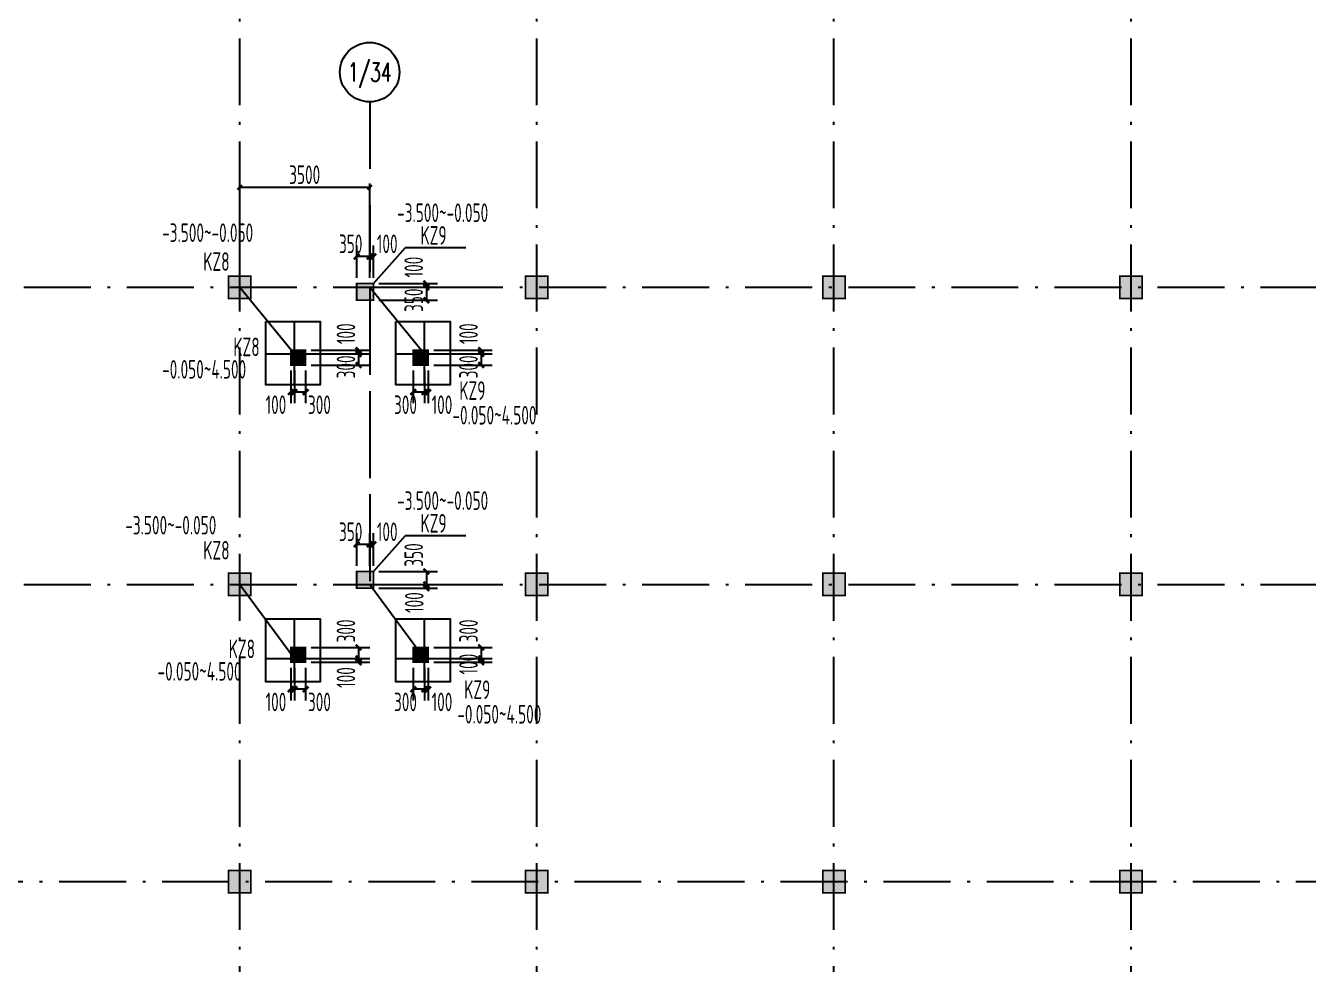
# Model space of a CAD drawing. Extents: x 2468086 to 6957054, y -3413633 to -667223.
# Drawn here: x 5137008 to 5171545, y -1136993 to -1111727 of the extents above; entities that cross this region are included whole.
import ezdxf
from ezdxf.enums import TextEntityAlignment as Align

# ---------------------------------------------------------------- set-up
doc = ezdxf.new("R2010")
doc.units = 0
doc.header["$LTSCALE"] = 100
doc.header["$MEASUREMENT"] = 0
doc.linetypes.add('2', pattern=[18.5, 12, -3, 0.5, -3])
doc.layers.get('DEFPOINTS').update_dxf_attribs({"linetype": 'CONTINUOUS'})
for name, color, linetype in [('AXIS', 3, 'CONTINUOUS'), ('AXIS_TEXT', 7, 'CONTINUOUS'), ('柱', 2, 'CONTINUOUS'), ('柱填充', 43, 'CONTINUOUS'), ('柱编号', 211, 'CONTINUOUS'), ('轴线__尺寸数字', 7, 'CONTINUOUS'), ('轴线__点划线', 252, '2')]:
    doc.layers.add(name, color=color, linetype=linetype)
doc.styles.add('_TCH_AXIS', font='COMPLEX', dxfattribs={"bigfont": 'GBCBIG'})
doc.styles.add('GB', font='gbxwxt.shx', dxfattribs={"width": 0.7, "height": 500, "bigfont": 'gbhzfs.shx'})
doc.dimstyles.new('LYSDIM1', dxfattribs={"dimtxt": 375, "dimasz": 1.5, "dimexe": 300, "dimexo": 150, "dimgap": 90, "dimtad": 1, "dimdec": 0, "dimzin": 0, "dimdsep": 46, "dimtxsty": 'GB', "dimblk1": 'JT', "dimblk2": 'JT', "dimsah": 1, "dimcen": 0, "dimclrt": 7, "dimadec": 0, "dimazin": 0, "dimtfac": 1, "dimtdec": 0, "dimtix": 1, "dimtmove": 2, "dimatfit": 3, "dimldrblk": 'JT', "dimfxl": 1, "dimtolj": 1, "dimtzin": 0, "dimarcsym": 0})

# ---------------------------------------------------------------- blocks, each defined once
blk = doc.blocks.new('JT')
at = {"layer": '轴线__尺寸数字', "const_width": 45}
blk.add_lwpolyline([(-50, -50), (50, 50)], dxfattribs=at)
blk.add_lwpolyline([(-50, -50), (50, 50)], dxfattribs=at)
blk = doc.blocks.new('*D2902')
at = {"layer": 'DEFPOINTS', "color": 0, "transparency": 16777216}
for p in [(5146271, -1116078), (5142771, -1118136), (5146271, -1118136)]:
    blk.add_point(p, dxfattribs=at)
at = {"layer": '轴线__尺寸数字', "color": 0, "lineweight": -2, "transparency": 16777216}
for p, q in [((5142771, -1117986), (5142771, -1115978)), ((5142772, -1116078), (5146270, -1116078)), ((5146271, -1117986), (5146271, -1115978))]:
    blk.add_line(p, q, dxfattribs=at)
at = {"layer": '轴线__尺寸数字', "color": 0, "lineweight": -2, "transparency": 16777216, "xscale": 1.2, "yscale": 1.2, "zscale": 1.2, "rotation": 180}
blk.add_blockref('JT', (5142771, -1116078), dxfattribs=at)
at = {"layer": '轴线__尺寸数字', "color": 0, "lineweight": -2, "transparency": 16777216, "xscale": 1.2, "yscale": 1.2, "zscale": 1.2}
blk.add_blockref('JT', (5146271, -1116078), dxfattribs=at)
at = {"layer": '轴线__尺寸数字', "color": 7, "transparency": 16777216, "insert": (5144521, -1115738), "char_height": 500, "attachment_point": 5, "style": 'GB'}
blk.add_mtext('\\A1;3500', dxfattribs=at)
blk = doc.blocks.new('*D3716')
at = {"layer": 'DEFPOINTS', "color": 0, "transparency": 16777216}
for p in [(5146271, -1117940), (5146271, -1118668), (5146371, -1118668)]:
    blk.add_point(p, dxfattribs=at)
at = {"layer": '柱填充', "color": 0, "lineweight": -2, "transparency": 16777216}
for p, q in [((5146271, -1118518), (5146271, -1117640)), ((5146371, -1118518), (5146371, -1117640)), ((5146269, -1117940), (5146268, -1117940)), ((5146371, -1117940), (5146271, -1117940)), ((5146372, -1117940), (5146374, -1117940))]:
    blk.add_line(p, q, dxfattribs=at)
at = {"layer": '柱填充', "color": 0, "lineweight": -2, "transparency": 16777216, "xscale": 1.5, "yscale": 1.5, "zscale": 1.5}
blk.add_blockref('JT', (5146271, -1117940), dxfattribs=at)
at = {"layer": '柱填充', "color": 0, "lineweight": -2, "transparency": 16777216, "xscale": 1.5, "yscale": 1.5, "zscale": 1.5, "rotation": 180}
blk.add_blockref('JT', (5146371, -1117940), dxfattribs=at)
at = {"layer": '柱填充', "color": 7, "transparency": 16777216, "insert": (5146743, -1117599), "char_height": 500, "attachment_point": 5, "style": 'GB'}
blk.add_mtext('\\A1;100', dxfattribs=at)
blk = doc.blocks.new('*D3717')
at = {"layer": 'DEFPOINTS', "color": 0, "transparency": 16777216}
for p in [(5145921, -1117940), (5145921, -1118668), (5146271, -1118668)]:
    blk.add_point(p, dxfattribs=at)
at = {"layer": '柱填充', "color": 0, "lineweight": -2, "transparency": 16777216}
for p, q in [((5145921, -1118518), (5145921, -1117640)), ((5146271, -1118518), (5146271, -1117640)), ((5146269, -1117940), (5145922, -1117940))]:
    blk.add_line(p, q, dxfattribs=at)
at = {"layer": '柱填充', "color": 0, "lineweight": -2, "transparency": 16777216, "xscale": 1.5, "yscale": 1.5, "zscale": 1.5, "rotation": 180}
blk.add_blockref('JT', (5145921, -1117940), dxfattribs=at)
at = {"layer": '柱填充', "color": 0, "lineweight": -2, "transparency": 16777216, "xscale": 1.5, "yscale": 1.5, "zscale": 1.5}
blk.add_blockref('JT', (5146271, -1117940), dxfattribs=at)
at = {"layer": '柱填充', "color": 7, "transparency": 16777216, "insert": (5145760, -1117599), "char_height": 500, "attachment_point": 5, "style": 'GB'}
blk.add_mtext('\\A1;350', dxfattribs=at)
blk = doc.blocks.new('*D3718')
at = {"layer": 'DEFPOINTS', "color": 0, "transparency": 16777216}
for p in [(5146371, -1118668), (5146371, -1118768), (5147797, -1118768)]:
    blk.add_point(p, dxfattribs=at)
at = {"layer": '柱填充', "color": 0, "lineweight": -2, "transparency": 16777216}
for p, q in [((5146521, -1118668), (5148097, -1118668)), ((5146521, -1118768), (5148097, -1118768)), ((5147797, -1118666), (5147797, -1118665)), ((5147797, -1118668), (5147797, -1118768)), ((5147797, -1118769), (5147797, -1118771))]:
    blk.add_line(p, q, dxfattribs=at)
at = {"layer": '柱填充', "color": 0, "lineweight": -2, "transparency": 16777216, "xscale": 1.5, "yscale": 1.5, "zscale": 1.5}
for p, rotation in [((5147797, -1118668), 270), ((5147797, -1118768), 90)]:
    blk.add_blockref('JT', p, dxfattribs=dict(at, rotation=rotation))
at = {"layer": '柱填充', "color": 7, "transparency": 16777216, "insert": (5147457, -1118225), "char_height": 500, "attachment_point": 5, "rotation": 90, "style": 'GB'}
blk.add_mtext('\\A1;100', dxfattribs=at)
blk = doc.blocks.new('*D3719')
at = {"layer": 'DEFPOINTS', "color": 0, "transparency": 16777216}
for p in [(5146371, -1118768), (5146371, -1119118), (5147797, -1119118)]:
    blk.add_point(p, dxfattribs=at)
at = {"layer": '柱填充', "color": 0, "lineweight": -2, "transparency": 16777216}
for p, q in [((5146521, -1118768), (5148097, -1118768)), ((5147797, -1118769), (5147797, -1119116)), ((5146521, -1119118), (5148097, -1119118))]:
    blk.add_line(p, q, dxfattribs=at)
at = {"layer": '柱填充', "color": 0, "lineweight": -2, "transparency": 16777216, "xscale": 1.5, "yscale": 1.5, "zscale": 1.5}
for p, rotation in [((5147797, -1118768), 90), ((5147797, -1119118), 270)]:
    blk.add_blockref('JT', p, dxfattribs=dict(at, rotation=rotation))
at = {"layer": '柱填充', "color": 7, "transparency": 16777216, "insert": (5147457, -1119118), "char_height": 500, "attachment_point": 5, "rotation": 90, "style": 'GB'}
blk.add_mtext('\\A1;350', dxfattribs=at)
blk = doc.blocks.new('*D3720')
at = {"layer": 'DEFPOINTS', "color": 0, "transparency": 16777216}
for p in [(5147746, -1120862), (5147846, -1120862), (5147746, -1121590)]:
    blk.add_point(p, dxfattribs=at)
at = {"layer": '柱填充', "color": 0, "lineweight": -2, "transparency": 16777216}
for p, q in [((5147746, -1121012), (5147746, -1121890)), ((5147846, -1121012), (5147846, -1121890)), ((5147744, -1121590), (5147743, -1121590)), ((5147846, -1121590), (5147746, -1121590)), ((5147847, -1121590), (5147849, -1121590))]:
    blk.add_line(p, q, dxfattribs=at)
at = {"layer": '柱填充', "color": 0, "lineweight": -2, "transparency": 16777216, "xscale": 1.5, "yscale": 1.5, "zscale": 1.5}
blk.add_blockref('JT', (5147746, -1121590), dxfattribs=at)
at = {"layer": '柱填充', "color": 0, "lineweight": -2, "transparency": 16777216, "xscale": 1.5, "yscale": 1.5, "zscale": 1.5, "rotation": 180}
blk.add_blockref('JT', (5147846, -1121590), dxfattribs=at)
at = {"layer": '柱填充', "color": 7, "transparency": 16777216, "insert": (5148218, -1121930), "char_height": 500, "attachment_point": 5, "style": 'GB'}
blk.add_mtext('\\A1;100', dxfattribs=at)
blk = doc.blocks.new('*D3721')
at = {"layer": 'DEFPOINTS', "color": 0, "transparency": 16777216}
for p in [(5147446, -1120862), (5147746, -1120862), (5147446, -1121590)]:
    blk.add_point(p, dxfattribs=at)
at = {"layer": '柱填充', "color": 0, "lineweight": -2, "transparency": 16777216}
for p, q in [((5147446, -1121012), (5147446, -1121890)), ((5147746, -1121012), (5147746, -1121890)), ((5147744, -1121590), (5147447, -1121590))]:
    blk.add_line(p, q, dxfattribs=at)
at = {"layer": '柱填充', "color": 0, "lineweight": -2, "transparency": 16777216, "xscale": 1.5, "yscale": 1.5, "zscale": 1.5, "rotation": 180}
blk.add_blockref('JT', (5147446, -1121590), dxfattribs=at)
at = {"layer": '柱填充', "color": 0, "lineweight": -2, "transparency": 16777216, "xscale": 1.5, "yscale": 1.5, "zscale": 1.5}
blk.add_blockref('JT', (5147746, -1121590), dxfattribs=at)
at = {"layer": '柱填充', "color": 7, "transparency": 16777216, "insert": (5147235, -1121930), "char_height": 500, "attachment_point": 5, "style": 'GB'}
blk.add_mtext('\\A1;300', dxfattribs=at)
blk = doc.blocks.new('*D3722')
at = {"layer": 'DEFPOINTS', "color": 0, "transparency": 16777216}
for p in [(5147846, -1120462), (5147846, -1120562), (5149273, -1120562)]:
    blk.add_point(p, dxfattribs=at)
at = {"layer": '柱填充', "color": 0, "lineweight": -2, "transparency": 16777216}
for p, q in [((5147996, -1120462), (5149573, -1120462)), ((5147996, -1120562), (5149573, -1120562)), ((5149273, -1120460), (5149273, -1120459)), ((5149273, -1120462), (5149273, -1120562)), ((5149273, -1120563), (5149273, -1120565))]:
    blk.add_line(p, q, dxfattribs=at)
at = {"layer": '柱填充', "color": 0, "lineweight": -2, "transparency": 16777216, "xscale": 1.5, "yscale": 1.5, "zscale": 1.5}
for p, rotation in [((5149273, -1120462), 270), ((5149273, -1120562), 90)]:
    blk.add_blockref('JT', p, dxfattribs=dict(at, rotation=rotation))
at = {"layer": '柱填充', "color": 7, "transparency": 16777216, "insert": (5148932, -1120019), "char_height": 500, "attachment_point": 5, "rotation": 90, "style": 'GB'}
blk.add_mtext('\\A1;100', dxfattribs=at)
blk = doc.blocks.new('*D3723')
at = {"layer": 'DEFPOINTS', "color": 0, "transparency": 16777216}
for p in [(5147846, -1120562), (5147846, -1120862), (5149273, -1120862)]:
    blk.add_point(p, dxfattribs=at)
at = {"layer": '柱填充', "color": 0, "lineweight": -2, "transparency": 16777216}
for p, q in [((5147996, -1120562), (5149573, -1120562)), ((5149273, -1120563), (5149273, -1120860)), ((5147996, -1120862), (5149573, -1120862))]:
    blk.add_line(p, q, dxfattribs=at)
at = {"layer": '柱填充', "color": 0, "lineweight": -2, "transparency": 16777216, "xscale": 1.5, "yscale": 1.5, "zscale": 1.5}
for p, rotation in [((5149273, -1120562), 90), ((5149273, -1120862), 270)]:
    blk.add_blockref('JT', p, dxfattribs=dict(at, rotation=rotation))
at = {"layer": '柱填充', "color": 7, "transparency": 16777216, "insert": (5148932, -1120912), "char_height": 500, "attachment_point": 5, "rotation": 90, "style": 'GB'}
blk.add_mtext('\\A1;300', dxfattribs=at)
blk = doc.blocks.new('*D3724')
at = {"layer": 'DEFPOINTS', "color": 0, "transparency": 16777216}
for p in [(5144246, -1120862), (5144546, -1120862), (5144246, -1121590)]:
    blk.add_point(p, dxfattribs=at)
at = {"layer": '柱填充', "color": 0, "lineweight": -2, "transparency": 16777216}
for p, q in [((5144246, -1121012), (5144246, -1121890)), ((5144546, -1121012), (5144546, -1121890)), ((5144544, -1121590), (5144247, -1121590))]:
    blk.add_line(p, q, dxfattribs=at)
at = {"layer": '柱填充', "color": 0, "lineweight": -2, "transparency": 16777216, "xscale": 1.5, "yscale": 1.5, "zscale": 1.5, "rotation": 180}
blk.add_blockref('JT', (5144246, -1121590), dxfattribs=at)
at = {"layer": '柱填充', "color": 0, "lineweight": -2, "transparency": 16777216, "xscale": 1.5, "yscale": 1.5, "zscale": 1.5}
blk.add_blockref('JT', (5144546, -1121590), dxfattribs=at)
at = {"layer": '柱填充', "color": 7, "transparency": 16777216, "insert": (5144918, -1121930), "char_height": 500, "attachment_point": 5, "style": 'GB'}
blk.add_mtext('\\A1;300', dxfattribs=at)
blk = doc.blocks.new('*D3725')
at = {"layer": 'DEFPOINTS', "color": 0, "transparency": 16777216}
for p in [(5144146, -1120862), (5144246, -1120862), (5144146, -1121590)]:
    blk.add_point(p, dxfattribs=at)
at = {"layer": '柱填充', "color": 0, "lineweight": -2, "transparency": 16777216}
for p, q in [((5144146, -1121012), (5144146, -1121890)), ((5144246, -1121012), (5144246, -1121890)), ((5144144, -1121590), (5144143, -1121590)), ((5144246, -1121590), (5144146, -1121590)), ((5144247, -1121590), (5144249, -1121590))]:
    blk.add_line(p, q, dxfattribs=at)
at = {"layer": '柱填充', "color": 0, "lineweight": -2, "transparency": 16777216, "xscale": 1.5, "yscale": 1.5, "zscale": 1.5}
blk.add_blockref('JT', (5144146, -1121590), dxfattribs=at)
at = {"layer": '柱填充', "color": 0, "lineweight": -2, "transparency": 16777216, "xscale": 1.5, "yscale": 1.5, "zscale": 1.5, "rotation": 180}
blk.add_blockref('JT', (5144246, -1121590), dxfattribs=at)
at = {"layer": '柱填充', "color": 7, "transparency": 16777216, "insert": (5143747, -1121930), "char_height": 500, "attachment_point": 5, "style": 'GB'}
blk.add_mtext('\\A1;100', dxfattribs=at)
blk = doc.blocks.new('*D3726')
at = {"layer": 'DEFPOINTS', "color": 0, "transparency": 16777216}
for p in [(5144546, -1120462), (5144546, -1120562), (5145973, -1120562)]:
    blk.add_point(p, dxfattribs=at)
at = {"layer": '柱填充', "color": 0, "lineweight": -2, "transparency": 16777216}
for p, q in [((5144696, -1120462), (5146273, -1120462)), ((5144696, -1120562), (5146273, -1120562)), ((5145973, -1120460), (5145973, -1120459)), ((5145973, -1120462), (5145973, -1120562)), ((5145973, -1120563), (5145973, -1120565))]:
    blk.add_line(p, q, dxfattribs=at)
at = {"layer": '柱填充', "color": 0, "lineweight": -2, "transparency": 16777216, "xscale": 1.5, "yscale": 1.5, "zscale": 1.5}
for p, rotation in [((5145973, -1120462), 270), ((5145973, -1120562), 90)]:
    blk.add_blockref('JT', p, dxfattribs=dict(at, rotation=rotation))
at = {"layer": '柱填充', "color": 7, "transparency": 16777216, "insert": (5145632, -1120019), "char_height": 500, "attachment_point": 5, "rotation": 90, "style": 'GB'}
blk.add_mtext('\\A1;100', dxfattribs=at)
blk = doc.blocks.new('*D3727')
at = {"layer": 'DEFPOINTS', "color": 0, "transparency": 16777216}
for p in [(5144546, -1120562), (5144546, -1120862), (5145973, -1120862)]:
    blk.add_point(p, dxfattribs=at)
at = {"layer": '柱填充', "color": 0, "lineweight": -2, "transparency": 16777216}
for p, q in [((5144696, -1120562), (5146273, -1120562)), ((5145973, -1120563), (5145973, -1120860)), ((5144696, -1120862), (5146273, -1120862))]:
    blk.add_line(p, q, dxfattribs=at)
at = {"layer": '柱填充', "color": 0, "lineweight": -2, "transparency": 16777216, "xscale": 1.5, "yscale": 1.5, "zscale": 1.5}
for p, rotation in [((5145973, -1120562), 90), ((5145973, -1120862), 270)]:
    blk.add_blockref('JT', p, dxfattribs=dict(at, rotation=rotation))
at = {"layer": '柱填充', "color": 7, "transparency": 16777216, "insert": (5145632, -1120912), "char_height": 500, "attachment_point": 5, "rotation": 90, "style": 'GB'}
blk.add_mtext('\\A1;300', dxfattribs=at)
blk = doc.blocks.new('*D3728')
at = {"layer": 'DEFPOINTS', "color": 0, "transparency": 16777216}
for p in [(5147746, -1128862), (5147846, -1128862), (5147746, -1129590)]:
    blk.add_point(p, dxfattribs=at)
at = {"layer": '柱填充', "color": 0, "lineweight": -2, "transparency": 16777216}
for p, q in [((5147746, -1129012), (5147746, -1129890)), ((5147846, -1129012), (5147846, -1129890)), ((5147744, -1129590), (5147743, -1129590)), ((5147846, -1129590), (5147746, -1129590)), ((5147847, -1129590), (5147849, -1129590))]:
    blk.add_line(p, q, dxfattribs=at)
at = {"layer": '柱填充', "color": 0, "lineweight": -2, "transparency": 16777216, "xscale": 1.5, "yscale": 1.5, "zscale": 1.5}
blk.add_blockref('JT', (5147746, -1129590), dxfattribs=at)
at = {"layer": '柱填充', "color": 0, "lineweight": -2, "transparency": 16777216, "xscale": 1.5, "yscale": 1.5, "zscale": 1.5, "rotation": 180}
blk.add_blockref('JT', (5147846, -1129590), dxfattribs=at)
at = {"layer": '柱填充', "color": 7, "transparency": 16777216, "insert": (5148218, -1129930), "char_height": 500, "attachment_point": 5, "style": 'GB'}
blk.add_mtext('\\A1;100', dxfattribs=at)
blk = doc.blocks.new('*D3729')
at = {"layer": 'DEFPOINTS', "color": 0, "transparency": 16777216}
for p in [(5147446, -1128862), (5147746, -1128862), (5147446, -1129590)]:
    blk.add_point(p, dxfattribs=at)
at = {"layer": '柱填充', "color": 0, "lineweight": -2, "transparency": 16777216}
for p, q in [((5147446, -1129012), (5147446, -1129890)), ((5147746, -1129012), (5147746, -1129890)), ((5147744, -1129590), (5147447, -1129590))]:
    blk.add_line(p, q, dxfattribs=at)
at = {"layer": '柱填充', "color": 0, "lineweight": -2, "transparency": 16777216, "xscale": 1.5, "yscale": 1.5, "zscale": 1.5, "rotation": 180}
blk.add_blockref('JT', (5147446, -1129590), dxfattribs=at)
at = {"layer": '柱填充', "color": 0, "lineweight": -2, "transparency": 16777216, "xscale": 1.5, "yscale": 1.5, "zscale": 1.5}
blk.add_blockref('JT', (5147746, -1129590), dxfattribs=at)
at = {"layer": '柱填充', "color": 7, "transparency": 16777216, "insert": (5147235, -1129930), "char_height": 500, "attachment_point": 5, "style": 'GB'}
blk.add_mtext('\\A1;300', dxfattribs=at)
blk = doc.blocks.new('*D3730')
at = {"layer": 'DEFPOINTS', "color": 0, "transparency": 16777216}
for p in [(5147846, -1128462), (5147846, -1128762), (5149273, -1128762)]:
    blk.add_point(p, dxfattribs=at)
at = {"layer": '柱填充', "color": 0, "lineweight": -2, "transparency": 16777216}
for p, q in [((5147996, -1128462), (5149573, -1128462)), ((5149273, -1128463), (5149273, -1128760)), ((5147996, -1128762), (5149573, -1128762))]:
    blk.add_line(p, q, dxfattribs=at)
at = {"layer": '柱填充', "color": 0, "lineweight": -2, "transparency": 16777216, "xscale": 1.5, "yscale": 1.5, "zscale": 1.5}
for p, rotation in [((5149273, -1128462), 90), ((5149273, -1128762), 270)]:
    blk.add_blockref('JT', p, dxfattribs=dict(at, rotation=rotation))
at = {"layer": '柱填充', "color": 7, "transparency": 16777216, "insert": (5148932, -1128019), "char_height": 500, "attachment_point": 5, "rotation": 90, "style": 'GB'}
blk.add_mtext('\\A1;300', dxfattribs=at)
blk = doc.blocks.new('*D3731')
at = {"layer": 'DEFPOINTS', "color": 0, "transparency": 16777216}
for p in [(5147846, -1128762), (5147846, -1128862), (5149273, -1128862)]:
    blk.add_point(p, dxfattribs=at)
at = {"layer": '柱填充', "color": 0, "lineweight": -2, "transparency": 16777216}
for p, q in [((5147996, -1128762), (5149573, -1128762)), ((5147996, -1128862), (5149573, -1128862)), ((5149273, -1128760), (5149273, -1128759)), ((5149273, -1128762), (5149273, -1128862)), ((5149273, -1128863), (5149273, -1128865))]:
    blk.add_line(p, q, dxfattribs=at)
at = {"layer": '柱填充', "color": 0, "lineweight": -2, "transparency": 16777216, "xscale": 1.5, "yscale": 1.5, "zscale": 1.5}
for p, rotation in [((5149273, -1128762), 270), ((5149273, -1128862), 90)]:
    blk.add_blockref('JT', p, dxfattribs=dict(at, rotation=rotation))
at = {"layer": '柱填充', "color": 7, "transparency": 16777216, "insert": (5148932, -1128912), "char_height": 500, "attachment_point": 5, "rotation": 90, "style": 'GB'}
blk.add_mtext('\\A1;100', dxfattribs=at)
blk = doc.blocks.new('*D3732')
at = {"layer": 'DEFPOINTS', "color": 0, "transparency": 16777216}
for p in [(5144246, -1128862), (5144546, -1128862), (5144246, -1129590)]:
    blk.add_point(p, dxfattribs=at)
at = {"layer": '柱填充', "color": 0, "lineweight": -2, "transparency": 16777216}
for p, q in [((5144246, -1129012), (5144246, -1129890)), ((5144546, -1129012), (5144546, -1129890)), ((5144544, -1129590), (5144247, -1129590))]:
    blk.add_line(p, q, dxfattribs=at)
at = {"layer": '柱填充', "color": 0, "lineweight": -2, "transparency": 16777216, "xscale": 1.5, "yscale": 1.5, "zscale": 1.5, "rotation": 180}
blk.add_blockref('JT', (5144246, -1129590), dxfattribs=at)
at = {"layer": '柱填充', "color": 0, "lineweight": -2, "transparency": 16777216, "xscale": 1.5, "yscale": 1.5, "zscale": 1.5}
blk.add_blockref('JT', (5144546, -1129590), dxfattribs=at)
at = {"layer": '柱填充', "color": 7, "transparency": 16777216, "insert": (5144918, -1129930), "char_height": 500, "attachment_point": 5, "style": 'GB'}
blk.add_mtext('\\A1;300', dxfattribs=at)
blk = doc.blocks.new('*D3733')
at = {"layer": 'DEFPOINTS', "color": 0, "transparency": 16777216}
for p in [(5144146, -1128862), (5144246, -1128862), (5144146, -1129590)]:
    blk.add_point(p, dxfattribs=at)
at = {"layer": '柱填充', "color": 0, "lineweight": -2, "transparency": 16777216}
for p, q in [((5144146, -1129012), (5144146, -1129890)), ((5144246, -1129012), (5144246, -1129890)), ((5144144, -1129590), (5144143, -1129590)), ((5144246, -1129590), (5144146, -1129590)), ((5144247, -1129590), (5144249, -1129590))]:
    blk.add_line(p, q, dxfattribs=at)
at = {"layer": '柱填充', "color": 0, "lineweight": -2, "transparency": 16777216, "xscale": 1.5, "yscale": 1.5, "zscale": 1.5}
blk.add_blockref('JT', (5144146, -1129590), dxfattribs=at)
at = {"layer": '柱填充', "color": 0, "lineweight": -2, "transparency": 16777216, "xscale": 1.5, "yscale": 1.5, "zscale": 1.5, "rotation": 180}
blk.add_blockref('JT', (5144246, -1129590), dxfattribs=at)
at = {"layer": '柱填充', "color": 7, "transparency": 16777216, "insert": (5143747, -1129930), "char_height": 500, "attachment_point": 5, "style": 'GB'}
blk.add_mtext('\\A1;100', dxfattribs=at)
blk = doc.blocks.new('*D3734')
at = {"layer": 'DEFPOINTS', "color": 0, "transparency": 16777216}
for p in [(5144546, -1128462), (5144546, -1128762), (5145973, -1128762)]:
    blk.add_point(p, dxfattribs=at)
at = {"layer": '柱填充', "color": 0, "lineweight": -2, "transparency": 16777216}
for p, q in [((5144696, -1128462), (5146273, -1128462)), ((5145973, -1128463), (5145973, -1128760)), ((5144696, -1128762), (5146273, -1128762))]:
    blk.add_line(p, q, dxfattribs=at)
at = {"layer": '柱填充', "color": 0, "lineweight": -2, "transparency": 16777216, "xscale": 1.5, "yscale": 1.5, "zscale": 1.5}
for p, rotation in [((5145973, -1128462), 90), ((5145973, -1128762), 270)]:
    blk.add_blockref('JT', p, dxfattribs=dict(at, rotation=rotation))
at = {"layer": '柱填充', "color": 7, "transparency": 16777216, "insert": (5145632, -1128019), "char_height": 500, "attachment_point": 5, "rotation": 90, "style": 'GB'}
blk.add_mtext('\\A1;300', dxfattribs=at)
blk = doc.blocks.new('*D3735')
at = {"layer": 'DEFPOINTS', "color": 0, "transparency": 16777216}
for p in [(5144546, -1128762), (5144546, -1128862), (5145973, -1128862)]:
    blk.add_point(p, dxfattribs=at)
at = {"layer": '柱填充', "color": 0, "lineweight": -2, "transparency": 16777216}
for p, q in [((5144696, -1128762), (5146273, -1128762)), ((5144696, -1128862), (5146273, -1128862)), ((5145973, -1128760), (5145973, -1128759)), ((5145973, -1128762), (5145973, -1128862)), ((5145973, -1128863), (5145973, -1128865))]:
    blk.add_line(p, q, dxfattribs=at)
at = {"layer": '柱填充', "color": 0, "lineweight": -2, "transparency": 16777216, "xscale": 1.5, "yscale": 1.5, "zscale": 1.5}
for p, rotation in [((5145973, -1128762), 270), ((5145973, -1128862), 90)]:
    blk.add_blockref('JT', p, dxfattribs=dict(at, rotation=rotation))
at = {"layer": '柱填充', "color": 7, "transparency": 16777216, "insert": (5145632, -1129273), "char_height": 500, "attachment_point": 5, "rotation": 90, "style": 'GB'}
blk.add_mtext('\\A1;100', dxfattribs=at)
blk = doc.blocks.new('*D3736')
at = {"layer": 'DEFPOINTS', "color": 0, "transparency": 16777216}
for p in [(5146271, -1125690), (5146271, -1126418), (5146371, -1126418)]:
    blk.add_point(p, dxfattribs=at)
at = {"layer": '柱填充', "color": 0, "lineweight": -2, "transparency": 16777216}
for p, q in [((5146271, -1126268), (5146271, -1125390)), ((5146371, -1126268), (5146371, -1125390)), ((5146269, -1125690), (5146268, -1125690)), ((5146371, -1125690), (5146271, -1125690)), ((5146372, -1125690), (5146374, -1125690))]:
    blk.add_line(p, q, dxfattribs=at)
at = {"layer": '柱填充', "color": 0, "lineweight": -2, "transparency": 16777216, "xscale": 1.5, "yscale": 1.5, "zscale": 1.5}
blk.add_blockref('JT', (5146271, -1125690), dxfattribs=at)
at = {"layer": '柱填充', "color": 0, "lineweight": -2, "transparency": 16777216, "xscale": 1.5, "yscale": 1.5, "zscale": 1.5, "rotation": 180}
blk.add_blockref('JT', (5146371, -1125690), dxfattribs=at)
at = {"layer": '柱填充', "color": 7, "transparency": 16777216, "insert": (5146743, -1125349), "char_height": 500, "attachment_point": 5, "style": 'GB'}
blk.add_mtext('\\A1;100', dxfattribs=at)
blk = doc.blocks.new('*D3737')
at = {"layer": 'DEFPOINTS', "color": 0, "transparency": 16777216}
for p in [(5145921, -1125690), (5145921, -1126418), (5146271, -1126418)]:
    blk.add_point(p, dxfattribs=at)
at = {"layer": '柱填充', "color": 0, "lineweight": -2, "transparency": 16777216}
for p, q in [((5145921, -1126268), (5145921, -1125390)), ((5146271, -1126268), (5146271, -1125390)), ((5146269, -1125690), (5145922, -1125690))]:
    blk.add_line(p, q, dxfattribs=at)
at = {"layer": '柱填充', "color": 0, "lineweight": -2, "transparency": 16777216, "xscale": 1.5, "yscale": 1.5, "zscale": 1.5, "rotation": 180}
blk.add_blockref('JT', (5145921, -1125690), dxfattribs=at)
at = {"layer": '柱填充', "color": 0, "lineweight": -2, "transparency": 16777216, "xscale": 1.5, "yscale": 1.5, "zscale": 1.5}
blk.add_blockref('JT', (5146271, -1125690), dxfattribs=at)
at = {"layer": '柱填充', "color": 7, "transparency": 16777216, "insert": (5145760, -1125349), "char_height": 500, "attachment_point": 5, "style": 'GB'}
blk.add_mtext('\\A1;350', dxfattribs=at)
blk = doc.blocks.new('*D3738')
at = {"layer": 'DEFPOINTS', "color": 0, "transparency": 16777216}
for p in [(5146371, -1126418), (5146371, -1126768), (5147797, -1126768)]:
    blk.add_point(p, dxfattribs=at)
at = {"layer": '柱填充', "color": 0, "lineweight": -2, "transparency": 16777216}
for p, q in [((5146521, -1126418), (5148097, -1126418)), ((5147797, -1126419), (5147797, -1126766)), ((5146521, -1126768), (5148097, -1126768))]:
    blk.add_line(p, q, dxfattribs=at)
at = {"layer": '柱填充', "color": 0, "lineweight": -2, "transparency": 16777216, "xscale": 1.5, "yscale": 1.5, "zscale": 1.5}
for p, rotation in [((5147797, -1126418), 90), ((5147797, -1126768), 270)]:
    blk.add_blockref('JT', p, dxfattribs=dict(at, rotation=rotation))
at = {"layer": '柱填充', "color": 7, "transparency": 16777216, "insert": (5147457, -1125975), "char_height": 500, "attachment_point": 5, "rotation": 90, "style": 'GB'}
blk.add_mtext('\\A1;350', dxfattribs=at)
blk = doc.blocks.new('*D3739')
at = {"layer": 'DEFPOINTS', "color": 0, "transparency": 16777216}
for p in [(5146371, -1126768), (5146371, -1126868), (5147797, -1126868)]:
    blk.add_point(p, dxfattribs=at)
at = {"layer": '柱填充', "color": 0, "lineweight": -2, "transparency": 16777216}
for p, q in [((5146521, -1126768), (5148097, -1126768)), ((5146521, -1126868), (5148097, -1126868)), ((5147797, -1126766), (5147797, -1126765)), ((5147797, -1126768), (5147797, -1126868)), ((5147797, -1126869), (5147797, -1126871))]:
    blk.add_line(p, q, dxfattribs=at)
at = {"layer": '柱填充', "color": 0, "lineweight": -2, "transparency": 16777216, "xscale": 1.5, "yscale": 1.5, "zscale": 1.5}
for p, rotation in [((5147797, -1126768), 270), ((5147797, -1126868), 90)]:
    blk.add_blockref('JT', p, dxfattribs=dict(at, rotation=rotation))
at = {"layer": '柱填充', "color": 7, "transparency": 16777216, "insert": (5147472, -1127256), "char_height": 500, "attachment_point": 5, "rotation": 90, "style": 'GB'}
blk.add_mtext('\\A1;100', dxfattribs=at)

msp = doc.modelspace()

# ---------------------------------------------------------------- hatches: boundary and pattern name
at = {"layer": '柱填充'}
for points in [[(5142470.8, -1118467.8), (5142470.8, -1119067.8), (5143070.8, -1119067.8), (5143070.8, -1118467.8)], [(5150470.8, -1118467.8), (5150470.8, -1119067.8), (5151070.8, -1119067.8), (5151070.8, -1118467.8)], [(5158470.8, -1118467.8), (5158470.8, -1119067.8), (5159070.8, -1119067.8), (5159070.8, -1118467.8)], [(5166470.8, -1118467.8), (5166470.8, -1119067.8), (5167070.8, -1119067.8), (5167070.8, -1118467.8)], [(5145920.8, -1118667.8), (5145920.8, -1119117.8), (5146370.8, -1119117.8), (5146370.8, -1118667.8)], [(5144146, -1120461.9), (5144146, -1120861.9), (5144546, -1120861.9), (5144546, -1120461.9)], [(5147446, -1120461.9), (5147446, -1120861.9), (5147846, -1120861.9), (5147846, -1120461.9)], [(5142470.8, -1126467.8), (5142470.8, -1127067.8), (5143070.8, -1127067.8), (5143070.8, -1126467.8)], [(5145920.8, -1126417.8), (5145920.8, -1126867.8), (5146370.8, -1126867.8), (5146370.8, -1126417.8)], [(5150470.8, -1126467.8), (5150470.8, -1127067.8), (5151070.8, -1127067.8), (5151070.8, -1126467.8)], [(5158470.8, -1126467.8), (5158470.8, -1127067.8), (5159070.8, -1127067.8), (5159070.8, -1126467.8)], [(5166470.8, -1126467.8), (5166470.8, -1127067.8), (5167070.8, -1127067.8), (5167070.8, -1126467.8)], [(5144146, -1128461.9), (5144146, -1128861.9), (5144546, -1128861.9), (5144546, -1128461.9)], [(5147446, -1128461.9), (5147446, -1128861.9), (5147846, -1128861.9), (5147846, -1128461.9)], [(5142470.8, -1134467.8), (5142470.8, -1135067.8), (5143070.8, -1135067.8), (5143070.8, -1134467.8)], [(5150470.8, -1134467.8), (5150470.8, -1135067.8), (5151070.8, -1135067.8), (5151070.8, -1134467.8)], [(5158470.8, -1134467.8), (5158470.8, -1135067.8), (5159070.8, -1135067.8), (5159070.8, -1134467.8)], [(5166470.8, -1134467.8), (5166470.8, -1135067.8), (5167070.8, -1135067.8), (5167070.8, -1134467.8)]]:
    msp.add_hatch(color=256, dxfattribs=at).paths.add_polyline_path(points)

# ---------------------------------------------------------------- linework, layer by layer
at = {"layer": 'AXIS'}
msp.add_circle((5146270.8, -1112979.5), 800, dxfattribs=at)
at = {"layer": '柱', "const_width": 45}
for points in [[(5142470.8, -1118467.8), (5142470.8, -1119067.8), (5143070.8, -1119067.8), (5143070.8, -1118467.8), (5142470.8, -1118467.8)], [(5150470.8, -1118467.8), (5150470.8, -1119067.8), (5151070.8, -1119067.8), (5151070.8, -1118467.8), (5150470.8, -1118467.8)], [(5158470.8, -1118467.8), (5158470.8, -1119067.8), (5159070.8, -1119067.8), (5159070.8, -1118467.8), (5158470.8, -1118467.8)], [(5166470.8, -1118467.8), (5166470.8, -1119067.8), (5167070.8, -1119067.8), (5167070.8, -1118467.8), (5166470.8, -1118467.8)], [(5145920.8, -1118667.8), (5145920.8, -1119117.8), (5146370.8, -1119117.8), (5146370.8, -1118667.8), (5145920.8, -1118667.8)], [(5144146, -1120461.9), (5144146, -1120861.9), (5144546, -1120861.9), (5144546, -1120461.9), (5144146, -1120461.9)], [(5147446, -1120461.9), (5147446, -1120861.9), (5147846, -1120861.9), (5147846, -1120461.9), (5147446, -1120461.9)], [(5142470.8, -1126467.8), (5142470.8, -1127067.8), (5143070.8, -1127067.8), (5143070.8, -1126467.8), (5142470.8, -1126467.8)], [(5145920.8, -1126417.8), (5145920.8, -1126867.8), (5146370.8, -1126867.8), (5146370.8, -1126417.8), (5145920.8, -1126417.8)], [(5150470.8, -1126467.8), (5150470.8, -1127067.8), (5151070.8, -1127067.8), (5151070.8, -1126467.8), (5150470.8, -1126467.8)], [(5158470.8, -1126467.8), (5158470.8, -1127067.8), (5159070.8, -1127067.8), (5159070.8, -1126467.8), (5158470.8, -1126467.8)], [(5166470.8, -1126467.8), (5166470.8, -1127067.8), (5167070.8, -1127067.8), (5167070.8, -1126467.8), (5166470.8, -1126467.8)], [(5144146, -1128461.9), (5144146, -1128861.9), (5144546, -1128861.9), (5144546, -1128461.9), (5144146, -1128461.9)], [(5147446, -1128461.9), (5147446, -1128861.9), (5147846, -1128861.9), (5147846, -1128461.9), (5147446, -1128461.9)], [(5142470.8, -1134467.8), (5142470.8, -1135067.8), (5143070.8, -1135067.8), (5143070.8, -1134467.8), (5142470.8, -1134467.8)], [(5150470.8, -1134467.8), (5150470.8, -1135067.8), (5151070.8, -1135067.8), (5151070.8, -1134467.8), (5150470.8, -1134467.8)], [(5158470.8, -1134467.8), (5158470.8, -1135067.8), (5159070.8, -1135067.8), (5159070.8, -1134467.8), (5158470.8, -1134467.8)], [(5166470.8, -1134467.8), (5166470.8, -1135067.8), (5167070.8, -1135067.8), (5167070.8, -1134467.8), (5166470.8, -1134467.8)]]:
    msp.add_lwpolyline(points, dxfattribs=at)
at = {"layer": '柱填充'}
for p, q in [((5146370.8, -1118667.8), (5147235.7, -1117699.7)), ((5147235.7, -1117699.7), (5148860.3, -1117699.7)), ((5142770.8, -1118767.8), (5144246, -1120562)), ((5146270.8, -1118767.8), (5147746, -1120562)), ((5146370.8, -1126417.8), (5147235.7, -1125449.7)), ((5147235.7, -1125449.7), (5148860.3, -1125449.7)), ((5142770.8, -1126767.8), (5144246, -1128762)), ((5146270.8, -1126767.8), (5147746, -1128762))]:
    msp.add_line(p, q, dxfattribs=at)
for points in [[(5143474, -1119693.1), (5144940.7, -1119693.1), (5144940.7, -1121392.9), (5143474, -1121392.9)], [(5146974, -1119693.1), (5148440.7, -1119693.1), (5148440.7, -1121392.9), (5146974, -1121392.9)], [(5143474, -1127693.1), (5144940.7, -1127693.1), (5144940.7, -1129392.9), (5143474, -1129392.9)], [(5146974, -1127693.1), (5148440.7, -1127693.1), (5148440.7, -1129392.9), (5146974, -1129392.9)]]:
    msp.add_lwpolyline(points, close=True, dxfattribs=at)
at = {"layer": '轴线__点划线', "ltscale": 1.5}
for p, q in [((5142770.8, -1158267.8), (5142770.8, -1100139.4)), ((5150770.8, -1158267.8), (5150770.8, -1100139.4)), ((5158770.8, -1158267.8), (5158770.8, -1100139.4)), ((5166770.8, -1158267.8), (5166770.8, -1100139.4)), ((5146270.8, -1113779.5), (5146270.8, -1126809.6)), ((4923285.1, -1118767.8), (5210016.5, -1118767.8)), ((5146270.8, -1118792), (5146270.8, -1126809.6)), ((5144246, -1121392.9), (5144246, -1119693.1)), ((5147746, -1121392.9), (5147746, -1119693.1)), ((5143474, -1120562), (5144940.7, -1120562)), ((5146974, -1120562), (5148440.7, -1120562)), ((4923285.1, -1126767.8), (5210016.5, -1126767.8)), ((5144246, -1129392.9), (5144246, -1127693.1)), ((5147746, -1129392.9), (5147746, -1127693.1)), ((5143474, -1128762), (5144940.7, -1128762)), ((5146974, -1128762), (5148440.7, -1128762)), ((5096285.1, -1134767.8), (5210016.5, -1134767.8))]:
    msp.add_line(p, q, dxfattribs=at)

# ---------------------------------------------------------------- texts
at = {"layer": 'AXIS_TEXT', "style": '_TCH_AXIS', "width": 0.674479}
msp.add_text('1/34', height=508.05, dxfattribs=at).set_placement((5145683.4, -1113233.5), (5146858.2, -1113233.5), align=Align.FIT)
at = {"layer": '柱编号', "style": 'GB', "width": 0.7}
for s, p in [('-3.500~-0.050', (5147011.7, -1117011.5)), ('-3.500~-0.050', (5140683.6, -1117549.2)), ('KZ9', (5147640.2, -1117621.4)), ('KZ8', (5141791.6, -1118326.6)), ('KZ8', (5142601.1, -1120623.5)), ('-0.050~4.500', (5140683.6, -1121227.7)), ('KZ9', (5148685.5, -1121800.4)), ('-0.050~4.500', (5148500, -1122462.4)), ('-3.500~-0.050', (5147011.7, -1124761.5)), ('-3.500~-0.050', (5139691.4, -1125422.7)), ('KZ9', (5147640.2, -1125371.4)), ('KZ8', (5141791.6, -1126097.8)), ('KZ8', (5142476.9, -1128753)), ('-0.050~4.500', (5140559.3, -1129357.2)), ('KZ9', (5148816.4, -1129849.5)), ('-0.050~4.500', (5148630.9, -1130511.5))]:
    msp.add_text(s, height=500, dxfattribs=at).set_placement(p)

# ---------------------------------------------------------------- dimensions: what is measured, and where the dimension line sits
at = {"layer": '柱填充'}
for base, p1, p2, picture, middle in [((5145920.8, -1117939.6), (5146270.8, -1118667.8), (5145920.8, -1118667.8), '*D3717', (5145759.6, -1117599.5)), ((5146270.8, -1117939.6), (5146370.8, -1118667.8), (5146270.8, -1118667.8), '*D3716', (5146742.5, -1117599.5)), ((5144146, -1121590.1), (5144246, -1120861.9), (5144146, -1120861.9), '*D3725', (5143746.7, -1121930.2)), ((5144246, -1121590.1), (5144546, -1120861.9), (5144246, -1120861.9), '*D3724', (5144917.7, -1121930.2)), ((5147446, -1121590.1), (5147746, -1120861.9), (5147446, -1120861.9), '*D3721', (5147234.8, -1121930.2)), ((5147746, -1121590.1), (5147846, -1120861.9), (5147746, -1120861.9), '*D3720', (5148217.7, -1121930.2)), ((5145920.8, -1125689.6), (5146270.8, -1126417.8), (5145920.8, -1126417.8), '*D3737', (5145759.6, -1125349.5)), ((5146270.8, -1125689.6), (5146370.8, -1126417.8), (5146270.8, -1126417.8), '*D3736', (5146742.5, -1125349.5)), ((5144146, -1129590.1), (5144246, -1128861.9), (5144146, -1128861.9), '*D3733', (5143746.7, -1129930.2)), ((5144246, -1129590.1), (5144546, -1128861.9), (5144246, -1128861.9), '*D3732', (5144917.7, -1129930.2)), ((5147446, -1129590.1), (5147746, -1128861.9), (5147446, -1128861.9), '*D3729', (5147234.8, -1129930.2)), ((5147746, -1129590.1), (5147846, -1128861.9), (5147746, -1128861.9), '*D3728', (5148217.7, -1129930.2))]:
    dim = msp.add_linear_dim(base=base, p1=p1, p2=p2, dimstyle='LYSDIM1', override={"dimtxt": 500}, dxfattribs=at)
    dim.commit()
    dim.dimension.update_dxf_attribs({"geometry": picture, "text_midpoint": middle, "dimtype": 128})
for base, p1, p2, picture, middle in [((5147797.4, -1118767.8), (5146370.8, -1118667.8), (5146370.8, -1118767.8), '*D3718', (5147457.3, -1118225.2)), ((5147797.4, -1119117.8), (5146370.8, -1118767.8), (5146370.8, -1119117.8), '*D3719', (5147457.3, -1119117.8)), ((5145972.5, -1120562), (5144546, -1120461.9), (5144546, -1120562), '*D3726', (5145632.4, -1120019.4)), ((5149272.5, -1120562), (5147846, -1120461.9), (5147846, -1120562), '*D3722', (5148932.4, -1120019.4)), ((5145972.5, -1120861.9), (5144546, -1120562), (5144546, -1120861.9), '*D3727', (5145632.4, -1120911.9)), ((5149272.5, -1120861.9), (5147846, -1120562), (5147846, -1120861.9), '*D3723', (5148932.4, -1120911.9)), ((5147797.4, -1126767.8), (5146370.8, -1126417.8), (5146370.8, -1126767.8), '*D3738', (5147457.3, -1125975.2)), ((5147797.4, -1126867.8), (5146370.8, -1126767.8), (5146370.8, -1126867.8), '*D3739', (5147471.7, -1127255.6)), ((5145972.5, -1128762), (5144546, -1128461.9), (5144546, -1128762), '*D3734', (5145632.4, -1128019.4)), ((5149272.5, -1128762), (5147846, -1128461.9), (5147846, -1128762), '*D3730', (5148932.4, -1128019.4)), ((5149272.5, -1128861.9), (5147846, -1128762), (5147846, -1128861.9), '*D3731', (5148932.4, -1128911.9)), ((5145972.5, -1128861.9), (5144546, -1128762), (5144546, -1128861.9), '*D3735', (5145632.4, -1129272.8))]:
    dim = msp.add_linear_dim(base=base, p1=p1, p2=p2, angle=90, dimstyle='LYSDIM1', override={"dimtxt": 500}, dxfattribs=at)
    dim.commit()
    dim.dimension.update_dxf_attribs({"geometry": picture, "text_midpoint": middle, "dimtype": 128})
at = {"layer": '轴线__尺寸数字', "color": 7}
dim = msp.add_aligned_dim(p1=(5142770.8, -1118136), p2=(5146270.8, -1118136), distance=2058.1, dimstyle='LYSDIM1', override={"dimtxt": 300, "dimasz": 1.2, "dimexe": 100}, dxfattribs=at)
dim.commit()
dim.dimension.update_dxf_attribs({"geometry": '*D2902', "text_midpoint": (5144520.8, -1115737.8)})

doc.saveas('drawing.dxf')
